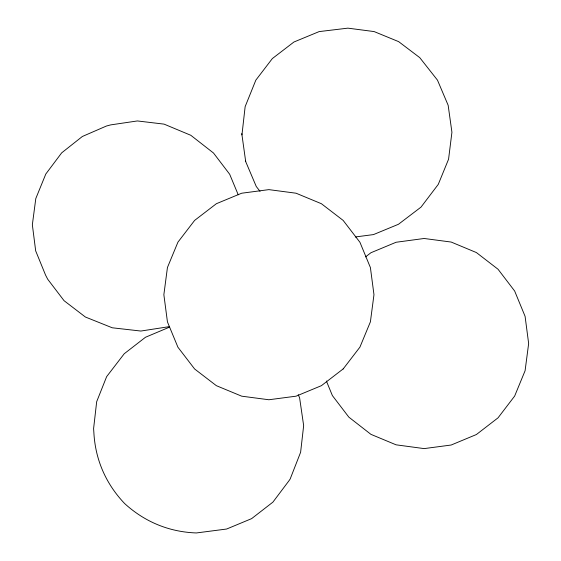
<?xml version="1.0" encoding="UTF-8"?>
<svg xmlns="http://www.w3.org/2000/svg" width="561" height="561" viewBox="0 0 561 561"><rect width="100%" height="100%" fill="white"/><g stroke="black" fill="none" stroke-linecap="round" stroke-linejoin="round"><path stroke-width="0.84" d="M241.952 134.885L245.143 106.653L255.83 80.153L272.337 58.575L293.929 42.012L319.146 31.598L347.89 28.148L374.131 31.577L398.64 41.633L419.747 57.629L437.482 80.153L448.155 105.286L451.928 132.263L448.562 159.233L438.274 184.366L421.016 207.114L398.464 224.274L373.486 234.589L355.288 236.973M343.15 368.984L359.931 347.119L370.4 321.832L373.97 294.693L370.4 267.562L359.931 242.268L343.15 220.41L321.397 203.713L296.068 193.215L268.88 189.632L241.7 193.215L216.371 203.713L194.618 220.41L177.928 242.163L167.437 267.506L163.861 294.693L167.437 321.888L177.928 347.224L194.618 368.984L216.371 385.68L241.7 396.178L268.88 399.755L296.068 396.178L321.397 385.68L343.269 368.836M365.527 256.903L370.926 252.738L396.087 242.261L424.13 238.481L451.184 242.057L476.394 252.555L498.042 269.252L514.647 291.012L525.089 316.348L528.651 343.542L525.089 370.737L514.647 396.073L498.042 417.833L476.394 434.53L451.184 445.02L424.13 448.604L396.087 444.824L370.926 434.347L348.837 417.132L332.378 395.575L326.376 381.003M169.471 327.154L145.488 337.259L124.226 353.753L106.646 376.627L96.674 401.697L93.596 428.604L93.869 432.531C95.3 459.662 105.91 483.891 124.633 503.54C144.696 521.891 169.191 532.003 196.378 532.95L226.651 529.023L251.616 518.637L272.919 502.116L289.104 480.588L290.17 478.989L300.612 452.278L303.655 425.624L299.609 397.84L298.235 394.678M168.917 326.698L140.853 331.046L112.256 327.785L85.384 317.014L64.059 300.689L47.72 279.245L45.581 275.128L35.68 250.879L32.349 224.765L35.799 198.545L45.806 174.015L61.682 152.844L82.355 136.484L106.401 126.036L110.685 124.893L137.389 120.945L164.071 124.128L190.789 135.278L213.489 153.006L229.673 174.247L238.229 194.8M260.031 191.322L256.265 186.497L245.697 161.596L241.777 133.574M245.55 160.488L245.697 161.596"/></g></svg>
